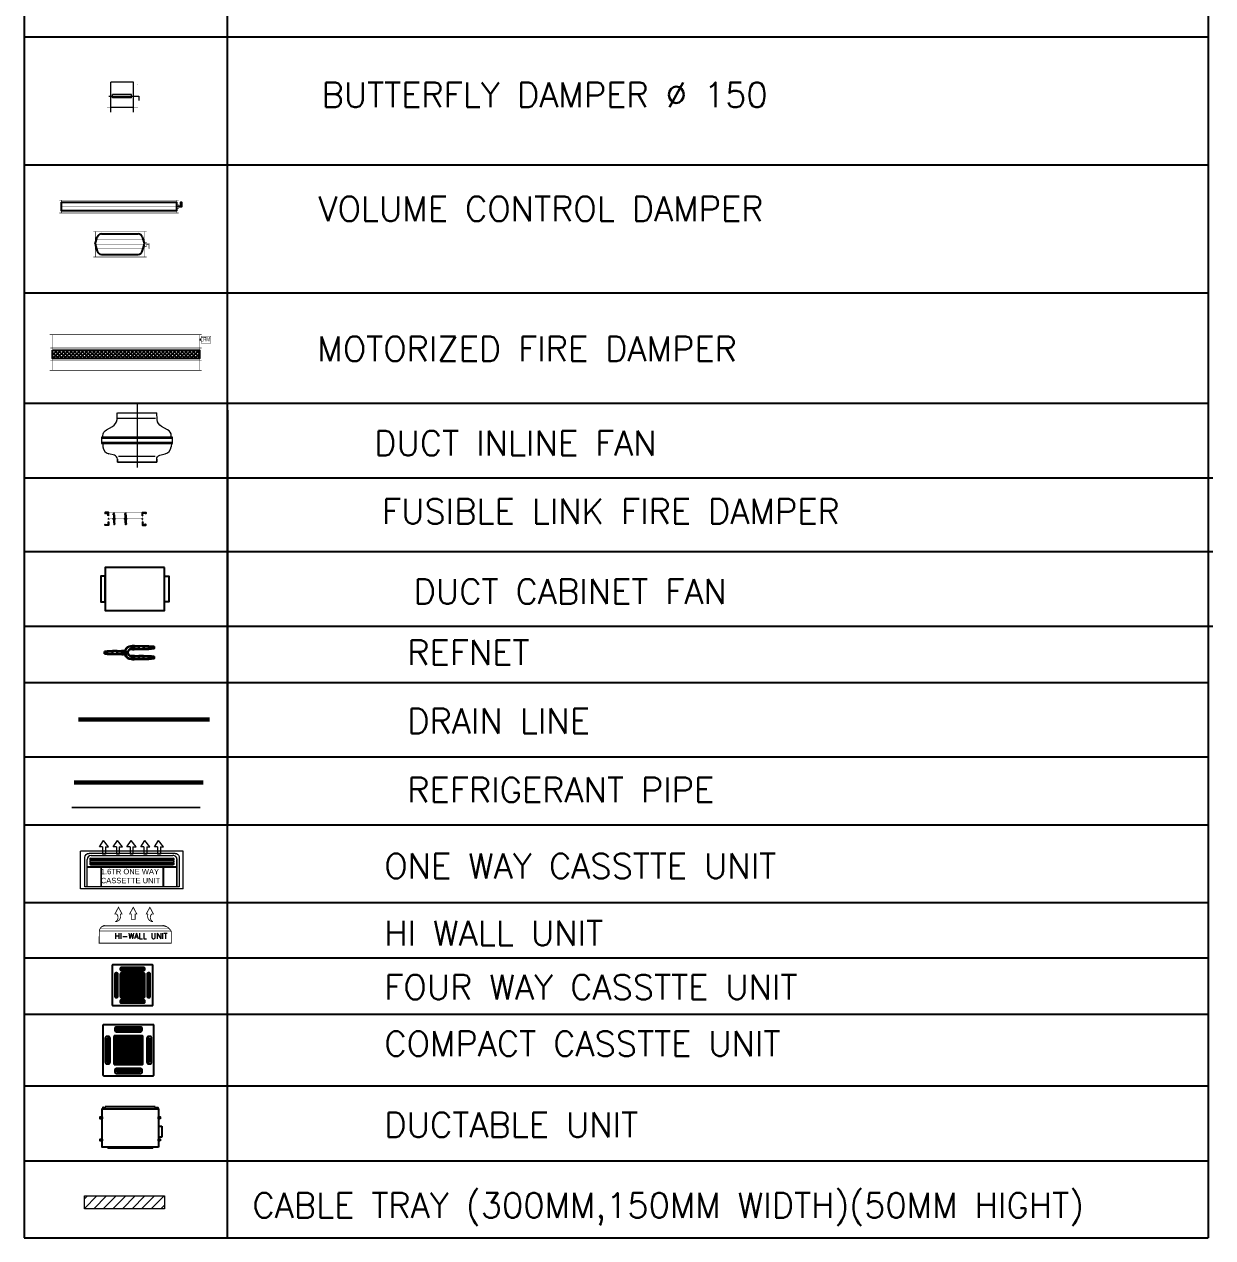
# Model space of a CAD drawing. Header units: millimetres. Extents: x -81374 to 485233, y -39075 to 157313.
# Drawn here: x 413843 to 427772, y 104673 to 118890 of the extents above; entities that cross this region are included whole.
import ezdxf

# ---------------------------------------------------------------- set-up
doc = ezdxf.new("R2010")
doc.units = ezdxf.units.MM
doc.linetypes.add('CENTERX2', pattern=[4, 2.5, -0.5, 0.5, -0.5])
doc.linetypes.add('HIDDEN', pattern=[0.375, 0.25, -0.125])
for name, color, linetype in [('150 dia butterfly damper', 20, 'Continuous'), ('AC-RA-DIFFUSER', 6, 'Continuous'), ('Layer1', 7, 'Continuous'), ('M HVAC DRAIN PIPE', 8, 'Continuous'), ('M HVAC MOTORIZED FIRE DAMPER', 1, 'Continuous'), ('M HVAC-Volume Control Damper', 3, 'Continuous'), ('M-HVAC ELLIPTICAL DUCT', 6, 'Continuous'), ('M-HVAC VRV PIPE', 152, 'Continuous'), ('M-HVAC-SUPPLY AIR DUCT', 4, 'Continuous'), ('M-HVAC-TEXT', 7, 'Continuous'), ('M-LP-HVAC-FFD', 7, 'Continuous')]:
    doc.layers.add(name, color=color, linetype=linetype)
for name, color, linetype, lineweight in [('CB-AC CABLE TRAY', 213, 'Continuous', 15), ('M HVAC CFM TEXT', 3, 'Continuous', 30), ('M-HVAC-CASSETTE UNIT', 7, 'Continuous', 18), ('M-HVAC-CONTROL DAMPERS', 210, 'Continuous', 15), ('M-HVAC-Volume Control Damper', 3, 'Continuous', 9), ("M-NT-HVAC-EXHAUST FAN'", 5, 'Continuous', 15), ('MEP HVAC UNITS', 160, 'Continuous', 5), ('vrv text', 90, 'Continuous', 30)]:
    doc.layers.add(name, color=color, linetype=linetype, lineweight=lineweight)
doc.styles.add('AE', font='arial.ttf', dxfattribs={"width": 0.6, "height": 200})
doc.styles.add('MtX_romans_shx', font='romans.shx')
doc.styles.add('R', font='romans.shx')
doc.styles.get("Standard").update_dxf_attribs({"font": 'arial.ttf'})
doc.styles.add('VIJETH', font='swiss.ttf')

# ---------------------------------------------------------------- blocks, each defined once
blk = doc.blocks.new('*U35')
at = {"layer": 'M HVAC-Volume Control Damper'}
for points in [[(-25, -5), (-25, 5), (-50, 5), (-50, 50), (-60, 50), (-60, -5), (-25, -5)], [(1349, 50), (0, 50), (0, -50), (1349, -50)]]:
    blk.add_lwpolyline(points, close=True, dxfattribs=at)
at = {"layer": 'M HVAC-Volume Control Damper', "const_width": 5}
for points in [[(1349, -75), (1349, -75), (-25, -75), (0, -75), (0, 75), (-25, 75), (0, 75), (1349, 75), (1374, 75), (1349, 75), (1349, -75), (1374, -75), (1349, -75)], [(1349, 0), (0, 0)]]:
    blk.add_lwpolyline(points, dxfattribs=at)
blk.add_lwpolyline([(0, -25), (0, 25), (-25, 25), (-25, -25)], close=True, dxfattribs=at)
blk = doc.blocks.new('*U37')
at = {"layer": 'M HVAC MOTORIZED FIRE DAMPER'}
h = blk.add_hatch(dxfattribs=at)
h.set_pattern_fill('ANSI37', color=256, scale=10, style=0)
h.set_pattern_definition([(45, (-12143.204, 9376.83), (-22.45064, 22.45064), []), (135, (-12143.204, 9376.83), (-22.45064, -22.45064), [])])
h.paths.add_polyline_path([(1722, 50), (0, 50), (0, -50), (1722, -50)])
blk.add_line((0, 173), (-21, 173), dxfattribs=at)
for points, const_width in [([(-132, 133), (-21, 133), (-21, 213), (-132, 213)], 4), ([(0, 75), (1722, 75), (1722, 231), (0, 231)], 5), ([(0, -75), (1722, -75), (1722, -187), (0, -187)], 5)]:
    blk.add_lwpolyline(points, close=True, dxfattribs=dict(at, const_width=const_width))
at = {"layer": 'M HVAC MOTORIZED FIRE DAMPER', "const_width": 5}
for points in [[(-25, 231), (1755, 231)], [(1722, -75), (1722, -75), (-25, -75), (0, -75), (0, 75), (-25, 75), (0, 75), (1722, 75), (1747, 75), (1722, 75), (1722, -75), (1747, -75), (1722, -75)], [(-25, -187), (1755, -187)]]:
    blk.add_lwpolyline(points, dxfattribs=at)
at = {"layer": 'M HVAC MOTORIZED FIRE DAMPER'}
blk.add_lwpolyline([(1722, 50), (0, 50), (0, -50), (1722, -50)], close=True, dxfattribs=at)
at = {"layer": 'M HVAC MOTORIZED FIRE DAMPER', "style": 'AE', "width": 0.6}
blk.add_text('MFD', height=50, dxfattribs=at).set_placement((-125, 152))
blk = doc.blocks.new('*U82')
at = {"layer": 'M HVAC-Volume Control Damper', "color": 6}
for p, q in [((144562, -122830), (144585, -122747)), ((144562, -122830), (144585, -122913)), ((144633, -122710), (145064, -122710)), ((145112, -122745), (145138, -122830)), ((145112, -122915), (145138, -122830)), ((144633, -122950), (145064, -122950))]:
    blk.add_line(p, q, dxfattribs=at)
at = {"layer": 'M HVAC-Volume Control Damper', "color": 6, "const_width": 5}
for points in [[(144562, -122680), (144562, -122680), (145162, -122680), (145138, -122680), (145138, -122980), (145162, -122980), (145138, -122980), (144562, -122980), (144537, -122980), (144562, -122980), (144562, -122680), (144537, -122680), (144562, -122680)], [(144562, -122830), (145138, -122830)]]:
    blk.add_lwpolyline(points, dxfattribs=at)
for points in [[(144562, -122880), (145138, -122880), (145138, -122780), (144562, -122780)], [(145138, -122805), (145138, -122855), (145162, -122855), (145162, -122805)], [(145162, -122825), (145162, -122835), (145188, -122835), (145188, -122880), (145198, -122880), (145198, -122825), (145162, -122825)]]:
    blk.add_lwpolyline(points, close=True, dxfattribs=at)
at = {"layer": 'M HVAC-Volume Control Damper', "color": 6}
for centre, start, end in [((144633, -122760), 90, 164.8459), ((145064, -122760), 17.032, 90), ((144633, -122900), 195.1541, 270), ((145064, -122900), 270, 342.968)]:
    blk.add_arc(centre, 50, start, end, dxfattribs=at)
blk = doc.blocks.new('BD-200')
at = {"layer": 'M-HVAC-CONTROL DAMPERS', "color": 20}
for p, q in [((-50, -50), (100, -50)), ((-50, -250), (-50, -50)), ((100, -250), (100, -50)), ((-86, -142.6), (-86, -171.7)), ((112.8, -142.6), (-86, -142.6)), ((-37.8, -153.4), (-37.8, -131.9)), ((-37.8, -131.9), (87.8, -131.9)), ((-37.8, -153.4), (87.8, -153.4)), ((87.8, -153.4), (87.8, -131.9)), ((100, -215.6), (-50, -215.6))]:
    blk.add_line(p, q, dxfattribs=at)
at = {"layer": 'M-HVAC-CONTROL DAMPERS', "color": 20, "const_width": 0.49}
for points in [[(-74.5, -69.6), (-74.5, -64.7), (124.5, -64.7), (124.5, -69.6)], [(-74.6, -215.6), (-74.6, -220.5), (124.5, -220.6), (124.5, -215.7)]]:
    blk.add_lwpolyline(points, close=True, dxfattribs=at)
blk = doc.blocks.new('ex')
at = {"layer": "M-NT-HVAC-EXHAUST FAN'"}
for p, q in [((148785.7, 86703.4), (149035.7, 86703.4)), ((148692.6, 86508.6), (148693.9, 86487.9)), ((149127.9, 86508.6), (149126.6, 86487.9)), ((149034.8, 86389.6), (148785.7, 86389.6)), ((148785.7, 86389.6), (149034.8, 86389.6))]:
    blk.add_line(p, q, dxfattribs=at)
at = {"layer": "M-NT-HVAC-EXHAUST FAN'", "color": 8, "linetype": 'HIDDEN', "ltscale": 10}
blk.add_line((148910.7, 86764.9), (148910.7, 86356.1), dxfattribs=at)
at = {"layer": "M-NT-HVAC-EXHAUST FAN'", "color": 8, "ltscale": 30}
for p, q in [((149134.8, 86540.7), (148685.7, 86540.7)), ((149134.8, 86516.1), (148685.7, 86516.1))]:
    blk.add_line(p, q, dxfattribs=at)
at = {"layer": "M-NT-HVAC-EXHAUST FAN'"}
for points in [[(148692.8, 86548.2), (148692.8, 86558.4, -0.308053), (148717.6, 86594.8), (148754.4, 86617.3, 0.232282), (148783.2, 86660), (148784.8, 86703.4)], [(149127.7, 86548.2), (149127.7, 86558.4, 0.308053), (149102.9, 86594.8), (149066.1, 86617.3, -0.232282), (149037.3, 86660), (149035.7, 86703.4)], [(149034.8, 86409.9), (149034.8, 86389.6), (148785.7, 86389.6), (148785.7, 86409.9, 0.346149), (148766.6, 86434.2), (148732, 86442.6)], [(148785.7, 86409.9), (148785.7, 86389.6), (149034.8, 86389.6), (149034.8, 86409.9, -0.346149), (149053.9, 86434.2), (149088.5, 86442.6)]]:
    blk.add_lwpolyline(points, format="xyb", dxfattribs=at)
blk.add_lwpolyline([(149134.8, 86508.6), (149134.8, 86548.2), (148685.7, 86548.2), (148685.7, 86508.6)], close=True, dxfattribs=at)
at = {"layer": "M-NT-HVAC-EXHAUST FAN'", "color": 8, "ltscale": 30}
for points in [[(149027.9, 86667.2, 0), (148789.1, 86667.2, 0)], [(149025.3, 86426.7, 0), (148791.7, 86426.7, 0)]]:
    blk.add_polyline3d(points, dxfattribs=at)
at = {"layer": "M-NT-HVAC-EXHAUST FAN'"}
for centre, start, end in [((148743.8, 86491.2), 183.7314, 256.37301), ((149076.7, 86491.2), 283.62699, 356.2686)]:
    blk.add_arc(centre, 50, start, end, dxfattribs=at)
blk = doc.blocks.new('*U87')
for p, q in [((-730, -562), (-738, -566)), ((-731, -565), (-736, -568)), ((-730, -565), (-724, -568)), ((-729, -563), (-723, -566)), ((-595, -562), (-603, -566)), ((-596, -565), (-601, -568)), ((-595, -565), (-589, -568)), ((-594, -563), (-588, -566)), ((-739, -575), (-739, -569)), ((-730, -582), (-738, -578)), ((-737, -575), (-737, -569)), ((-731, -579), (-736, -576)), ((-730, -579), (-724, -576)), ((-729, -581), (-723, -578)), ((-723, -575), (-723, -569)), ((-721, -575), (-721, -569)), ((-604, -575), (-604, -569)), ((-595, -582), (-603, -578)), ((-602, -575), (-602, -569)), ((-596, -579), (-601, -576)), ((-595, -579), (-589, -576)), ((-594, -581), (-588, -578)), ((-588, -575), (-588, -569)), ((-586, -575), (-586, -569))]:
    blk.add_line(p, q)
for points in [[(-730, -562), (-730, -524), (-739, -515), (-730, -505), (-729, -506), (-737, -515), (-729, -523), (-729, -563)], [(-595, -562), (-595, -524), (-604, -515), (-595, -505), (-594, -506), (-602, -515), (-594, -523), (-594, -563)], [(-729, -581), (-729, -621), (-720, -629), (-729, -639), (-730, -638), (-722, -629), (-730, -621), (-730, -582)], [(-594, -581), (-594, -621), (-585, -629), (-594, -639), (-595, -638), (-587, -629), (-595, -621), (-595, -582)]]:
    blk.add_lwpolyline(points)
for centre in [(-730, -572), (-595, -572)]:
    blk.add_circle(centre, 5.89)
for centre, radius, start, end in [((-736, -569), 3.12, 120, 180), ((-736, -569), 0.914, 120, 180), ((-730, -566), 0.914, 60, 120), ((-724, -569), 0.914, 0, 60), ((-724, -569), 3.12, 0, 60), ((-601, -569), 3.12, 120, 180), ((-601, -569), 0.914, 120, 180), ((-595, -566), 0.914, 60, 120), ((-589, -569), 0.914, 0, 60), ((-589, -569), 3.12, 0, 60), ((-736, -575), 3.12, 180, 240), ((-736, -575), 0.914, 180, 240), ((-730, -579), 0.914, 240, 300), ((-724, -575), 0.914, 300, 0), ((-724, -575), 3.12, 300, 0), ((-601, -575), 3.12, 180, 240), ((-601, -575), 0.914, 180, 240), ((-595, -579), 0.914, 240, 300), ((-589, -575), 0.914, 300, 0), ((-589, -575), 3.12, 300, 0)]:
    blk.add_arc(centre, radius, start, end)
at = {"layer": 'M-LP-HVAC-FFD'}
for p, q in [((-836, -498), (-836, -507)), ((-801, -497), (-835, -497)), ((-835, -498), (-835, -507)), ((-801, -498), (-835, -498)), ((-835, -507), (-834, -507)), ((-835, -508), (-834, -508)), ((-834, -507), (-832, -504)), ((-833, -507), (-832, -504)), ((-831, -502), (-799, -502)), ((-831, -503), (-799, -503)), ((-801, -501), (-801, -498)), ((-800, -498), (-800, -500)), ((-800, -500), (-800, -498)), ((-800, -500), (-800, -500)), ((-797, -497), (-799, -497)), ((-797, -498), (-799, -498)), ((-799, -498), (-799, -501)), ((-797, -498), (-799, -498)), ((-797, -532), (-799, -535)), ((-798, -532), (-799, -535)), ((-799, -535), (-799, -535)), ((-798, -531), (-798, -504)), ((-797, -497), (-797, -497)), ((-797, -497), (-797, -497)), ((-797, -537), (-797, -498)), ((-797, -532), (-797, -504)), ((-797, -537), (-796, -537)), ((-796, -537), (-796, -498)), ((-398, -537), (-398, -498)), ((-397, -537), (-398, -537)), ((-398, -571), (-398, -566)), ((-398, -566), (-397, -566)), ((-397, -497), (-395, -497)), ((-397, -497), (-397, -497)), ((-397, -497), (-397, -497)), ((-397, -537), (-397, -498)), ((-397, -498), (-395, -498)), ((-397, -498), (-395, -498)), ((-397, -532), (-397, -504)), ((-397, -532), (-395, -535)), ((-397, -572), (-397, -566)), ((-396, -531), (-396, -504)), ((-396, -532), (-394, -535)), ((-395, -498), (-395, -501)), ((-363, -502), (-395, -502)), ((-363, -503), (-395, -503)), ((-395, -535), (-394, -535)), ((-394, -498), (-394, -500)), ((-394, -500), (-394, -498)), ((-394, -500), (-394, -500)), ((-393, -497), (-359, -497)), ((-393, -501), (-393, -498)), ((-393, -498), (-359, -498)), ((-361, -507), (-362, -504)), ((-360, -507), (-361, -504)), ((-359, -507), (-360, -507)), ((-359, -508), (-360, -508)), ((-359, -498), (-359, -507)), ((-358, -498), (-358, -507)), ((-836, -646), (-836, -637)), ((-835, -636), (-834, -636)), ((-835, -637), (-834, -637)), ((-835, -646), (-835, -637)), ((-801, -646), (-835, -646)), ((-801, -647), (-835, -647)), ((-834, -637), (-832, -640)), ((-833, -637), (-832, -640)), ((-831, -641), (-799, -641)), ((-831, -642), (-799, -642)), ((-801, -643), (-801, -646)), ((-800, -644), (-800, -644)), ((-800, -646), (-800, -644)), ((-800, -644), (-800, -646)), ((-799, -608), (-799, -609)), ((-797, -612), (-799, -608)), ((-798, -612), (-799, -609)), ((-799, -646), (-799, -643)), ((-797, -646), (-799, -646)), ((-797, -646), (-799, -646)), ((-797, -647), (-799, -647)), ((-798, -612), (-798, -639)), ((-797, -572), (-797, -578)), ((-791, -572), (-797, -572)), ((-796, -573), (-797, -573)), ((-796, -578), (-797, -578)), ((-797, -607), (-797, -646)), ((-797, -607), (-796, -607)), ((-797, -612), (-797, -639)), ((-797, -647), (-797, -647)), ((-797, -647), (-797, -647)), ((-796, -573), (-796, -572)), ((-796, -573), (-796, -578)), ((-791, -573), (-796, -573)), ((-796, -607), (-796, -646)), ((-791, -573), (-791, -572)), ((-403, -571), (-403, -572)), ((-403, -571), (-398, -571)), ((-403, -571), (-403, -572)), ((-403, -572), (-397, -572)), ((-403, -572), (-397, -572)), ((-398, -571), (-397, -571)), ((-398, -571), (-398, -572)), ((-398, -607), (-398, -646)), ((-397, -607), (-398, -607)), ((-397, -607), (-397, -646)), ((-397, -612), (-395, -608)), ((-397, -612), (-397, -639)), ((-397, -646), (-395, -646)), ((-397, -646), (-395, -646)), ((-397, -647), (-395, -647)), ((-397, -647), (-397, -647)), ((-397, -647), (-397, -647)), ((-396, -612), (-394, -609)), ((-396, -612), (-396, -639)), ((-395, -608), (-394, -609)), ((-363, -641), (-395, -641)), ((-363, -641), (-395, -641)), ((-395, -646), (-395, -643)), ((-394, -644), (-394, -644)), ((-394, -646), (-394, -644)), ((-394, -644), (-394, -646)), ((-393, -643), (-393, -646)), ((-393, -646), (-359, -646)), ((-393, -647), (-359, -647)), ((-361, -637), (-362, -640)), ((-360, -637), (-361, -640)), ((-359, -636), (-360, -636)), ((-359, -637), (-360, -637)), ((-359, -646), (-359, -637)), ((-358, -646), (-358, -637))]:
    blk.add_line(p, q, dxfattribs=at)
at = {"layer": 'M-LP-HVAC-FFD', "color": 5, "const_width": 2}
blk.add_lwpolyline([(-797, -647), (-797, -497), (-397, -497), (-397, -647)], close=True, dxfattribs=at)
at = {"layer": 'M-LP-HVAC-FFD', "color": 1, "lineweight": 5, "const_width": 2}
blk.add_lwpolyline([(-791, -572), (-403, -572)], dxfattribs=at)
at = {"layer": 'M-LP-HVAC-FFD'}
for centre, radius, start, end in [((-835, -498), 1.17, 90, 180), ((-835, -507), 1.17, 180, 270), ((-835, -498), 0.291, 90, 180), ((-835, -507), 0.291, 180, 270), ((-834, -507), 1.17, 270, 336.2511), ((-834, -507), 0.291, 270, 336.2511), ((-831, -504), 2.04, 90, 156.2511), ((-831, -504), 1.17, 90, 156.2511), ((-801, -498), 1.17, 0, 90), ((-801, -498), 0.291, 0, 90), ((-800, -501), 0.947, 180, 0), ((-799, -498), 1.17, 90, 180), ((-799, -498), 0.291, 90, 180), ((-799, -504), 2.04, 0.7884, 90), ((-799, -504), 1.17, 0.7884, 90), ((-799, -531), 1.17, 335.7152, 0.7884), ((-797, -498), 1.17, 0, 90), ((-797, -498), 0.291, 0, 90), ((-798, -532), 1.17, 335.7152, 0.7884), ((-397, -498), 1.17, 90, 180), ((-397, -498), 0.291, 90, 180), ((-395, -504), 2.04, 90, 179.2116), ((-396, -532), 1.17, 179.2116, 204.2848), ((-395, -504), 1.17, 90, 179.2116), ((-395, -531), 1.17, 179.2116, 204.2848), ((-395, -498), 1.17, 0, 90), ((-395, -498), 0.291, 0, 90), ((-394, -501), 0.947, 180, 0), ((-393, -498), 1.17, 90, 180), ((-393, -498), 0.291, 90, 180), ((-363, -504), 2.04, 23.7489, 90), ((-363, -504), 1.17, 23.7489, 90), ((-360, -507), 1.17, 203.7489, 270), ((-360, -507), 0.291, 203.7489, 270), ((-359, -498), 1.17, 0, 90), ((-359, -498), 0.291, 0, 90), ((-359, -507), 1.17, 270, 0), ((-359, -507), 0.291, 270, 0), ((-835, -637), 1.17, 90, 180), ((-835, -646), 1.17, 180, 270), ((-835, -637), 0.291, 90, 180), ((-835, -646), 0.291, 180, 270), ((-834, -637), 1.17, 23.7489, 90), ((-834, -637), 0.291, 23.7489, 90), ((-831, -639), 1.17, 203.7489, 270), ((-831, -639), 2.04, 203.7489, 270), ((-800, -643), 0.947, 0, 180), ((-801, -646), 1.17, 270, 0), ((-801, -646), 0.291, 270, 0), ((-799, -646), 1.17, 180, 270), ((-799, -639), 1.17, 270, 359.2116), ((-799, -639), 2.04, 270, 359.2116), ((-799, -646), 0.291, 180, 270), ((-799, -612), 1.17, 359.2116, 24.2848), ((-796, -573), 1.17, 90, 180), ((-798, -612), 1.17, 359.2116, 24.2848), ((-797, -646), 1.17, 270, 0), ((-797, -646), 0.291, 270, 0), ((-796, -573), 0.291, 90, 180), ((-398, -571), 1.17, 270, 0), ((-398, -571), 0.291, 270, 0), ((-397, -646), 1.17, 180, 270), ((-396, -612), 1.17, 155.7152, 180.7884), ((-395, -639), 2.04, 180.7884, 270), ((-397, -646), 0.291, 180, 270), ((-395, -612), 1.17, 155.7152, 180.7884), ((-395, -639), 1.17, 180.7884, 270), ((-394, -643), 0.947, 0, 180), ((-395, -646), 1.17, 270, 0), ((-395, -646), 0.291, 270, 0), ((-393, -646), 1.17, 180, 270), ((-393, -646), 0.291, 180, 270), ((-363, -639), 1.17, 270, 336.2511), ((-363, -639), 2.04, 270, 336.2511), ((-360, -637), 1.17, 90, 156.2511), ((-360, -637), 0.291, 90, 156.2511), ((-359, -637), 1.17, 0, 90), ((-359, -637), 0.291, 0, 90), ((-359, -646), 1.17, 270, 0), ((-359, -646), 0.291, 270, 0)]:
    blk.add_arc(centre, radius, start, end, dxfattribs=at)
blk = doc.blocks.new('1.6TR ONE WAY   CASSETTE UNIT')
at = {"layer": 'M-HVAC-CASSETTE UNIT', "color": 200}
for p, q in [((373787, 108506), (373787, 107302)), ((374230, 108506), (373787, 108506)), ((374230, 108506), (374230, 107302)), ((374230, 107302), (373787, 107302))]:
    blk.add_line(p, q, dxfattribs=at)
at = {"layer": 'M-HVAC-CASSETTE UNIT', "color": 222, "extrusion": (-5.4e-15, 2.43462e-18, -1)}
for p, q in [((373813, 107401), (373813, 108410)), ((373861, 108457), (374206, 108457)), ((374206, 107353), (373861, 107353))]:
    blk.add_line(p, q, dxfattribs=at)
at = {"layer": 'M-HVAC-CASSETTE UNIT', "color": 3, "extrusion": (-5.4e-15, 2.43462e-18, -1)}
for p, q in [((373838, 107426), (373838, 108385)), ((373839, 107426), (373839, 108385)), ((374206, 108433), (373886, 108433)), ((374206, 108432), (373886, 108432)), ((374206, 107379), (373886, 107379)), ((374206, 107378), (373886, 107378))]:
    blk.add_line(p, q, dxfattribs=at)
at = {"layer": 'M-HVAC-CASSETTE UNIT', "color": 0, "extrusion": (-5.4e-15, 2.43462e-18, -1)}
for p, q in [((373868, 107418), (373868, 108388)), ((373874, 108394), (373887, 108394)), ((373881, 108394), (373881, 107412)), ((373893, 107418), (373893, 108388)), ((373895, 107418), (373895, 108388)), ((373901, 108394), (373914, 108394)), ((373907, 108394), (373907, 107412)), ((373920, 107418), (373920, 108388)), ((373923, 107418), (373923, 108388)), ((373929, 108394), (373941, 108394)), ((373935, 108394), (373935, 107412)), ((373948, 107418), (373948, 108388)), ((373874, 107412), (373887, 107412)), ((373901, 107412), (373914, 107412)), ((373929, 107412), (373941, 107412))]:
    blk.add_line(p, q, dxfattribs=at)
at = {"layer": 'M-HVAC-CASSETTE UNIT', "color": 222}
for p, q in [((373973, 108432), (373973, 107379)), ((373979, 108432), (373979, 107379)), ((374206, 108457), (374206, 107353)), ((373979, 108273), (374206, 108273)), ((373979, 108267), (374206, 108267)), ((373979, 107544), (374206, 107544)), ((373979, 107538), (374206, 107538))]:
    blk.add_line(p, q, dxfattribs=at)
at = {"layer": 'M-HVAC-CASSETTE UNIT', "color": 3, "extrusion": (-3.25635e-15, 4.18284e-15, -1)}
for p, q in [((373737, 108274), (373661, 108217)), ((373739, 108168), (373661, 108217)), ((373738, 108238), (373737, 108274)), ((373739, 108204), (373739, 108168)), ((373737, 108114), (373661, 108057)), ((373739, 108008), (373661, 108057)), ((373738, 108078), (373737, 108114)), ((373737, 107952), (373661, 107895)), ((373738, 107916), (373737, 107952)), ((373739, 108043), (373739, 108008)), ((373739, 107846), (373661, 107895)), ((373737, 107792), (373661, 107735)), ((373738, 107756), (373737, 107792)), ((373739, 107882), (373739, 107846)), ((373739, 107686), (373661, 107735)), ((373737, 107629), (373661, 107572)), ((373738, 107593), (373737, 107629)), ((373739, 107722), (373739, 107686)), ((373739, 107523), (373661, 107572)), ((373739, 107558), (373739, 107523))]:
    blk.add_line(p, q, dxfattribs=at)
at = {"layer": 'M-HVAC-CASSETTE UNIT', "color": 3}
for p, q in [((373738, 108238), (373824, 108238)), ((373739, 108204), (373824, 108204)), ((373824, 108238), (373824, 108204)), ((373738, 108078), (373824, 108078)), ((373824, 108078), (373824, 108043)), ((373738, 107916), (373824, 107916)), ((373739, 108043), (373824, 108043)), ((373824, 107916), (373824, 107882)), ((373739, 107882), (373824, 107882)), ((373738, 107756), (373824, 107756)), ((373739, 107722), (373824, 107722)), ((373824, 107756), (373824, 107722)), ((373738, 107593), (373824, 107593)), ((373739, 107558), (373824, 107558)), ((373824, 107593), (373824, 107558))]:
    blk.add_line(p, q, dxfattribs=at)
at = {"layer": 'M-HVAC-CASSETTE UNIT', "color": 222, "extrusion": (-5.4e-15, 2.43462e-18, -1)}
for centre, start_param, end_param in [((373861, 108410), 1.57035, 3.141147), ((373861, 107401), -0.000447, 1.570349)]:
    blk.add_ellipse(centre, major_axis=(0, -47.6), ratio=1, start_param=start_param, end_param=end_param, dxfattribs=at)
at = {"layer": 'M-HVAC-CASSETTE UNIT', "color": 3}
for centre, major_axis, start_param, end_param in [((373886, 108385), (0, -47.6), 3.142045, 4.712841), ((373886, 108385), (0, -47.3), 3.142042, 4.712839), ((373886, 107426), (0, -47.6), -1.57035, 0.000446), ((373886, 107426), (0, -47.3), -1.570343, 0.000453)]:
    blk.add_ellipse(centre, major_axis=major_axis, ratio=1, start_param=start_param, end_param=end_param, dxfattribs=at)
at = {"layer": 'M-HVAC-CASSETTE UNIT', "color": 0, "extrusion": (-5.4e-15, 2.43462e-18, -1)}
for centre, start_param, end_param in [((373874, 108388), 0.785398, 2.356194), ((373887, 108388), 2.356194, 3.926991), ((373901, 108388), 0.785398, 2.356194), ((373914, 108388), 2.356194, 3.926991), ((373929, 108388), 0.785398, 2.356194), ((373941, 108388), 2.356194, 3.926991), ((373874, 107418), 5.497787, 7.068583), ((373887, 107418), 3.926991, 5.497787), ((373901, 107418), 5.497787, 7.068583), ((373914, 107418), 3.926991, 5.497787), ((373929, 107418), 5.497787, 7.068583), ((373941, 107418), 3.926991, 5.497787)]:
    blk.add_ellipse(centre, major_axis=(-4.37, -4.37), ratio=1, start_param=start_param, end_param=end_param, dxfattribs=at)
at = {"layer": 'M-HVAC-CASSETTE UNIT', "color": 0, "linetype": 'Continuous', "insert": (373995, 107539), "char_height": 63.25, "width": 1093.13, "attachment_point": 1, "rotation": 89.9742, "style": 'VIJETH'}
blk.add_mtext('1.6TR {\\C256;ONE WAY   CASSETTE UNIT}', dxfattribs=at)
blk = doc.blocks.new('HI-WALL UNIT - 1TR')
at = {"layer": 'MEP HVAC UNITS', "const_width": 10}
for points in [[(333805, 90287, 0.530834), (333820, 90378), (333801, 90378), (333843, 90456), (333885, 90378), (333865, 90378, -0.508228), (333805, 90287)], [(334248, 90287, -0.530834), (334233, 90377), (334253, 90377), (334211, 90456), (334168, 90377), (334188, 90377, 0.508228), (334248, 90287)]]:
    blk.add_lwpolyline(points, format="xyb", dxfattribs=at)
blk.add_lwpolyline([(333993, 90316), (334038, 90316), (334038, 90377), (334058, 90377), (334016, 90456), (333973, 90377), (333993, 90377)], close=True, dxfattribs=at)
blk.add_lwpolyline([(334462, 90036), (333617, 90036), (333618, 90170, -0.414214), (333693, 90245), (334338, 90245, -0.303397), (334463, 90170)], format="xyb", close=True, dxfattribs=at)
at = {"layer": 'MEP HVAC UNITS', "const_width": 2.53}
for points in [[(334463, 90168), (333618, 90168)], [(334455, 90188), (333620, 90188)], [(334435, 90208), (333628, 90208)], [(334412, 90228), (333645, 90228)]]:
    blk.add_lwpolyline(points, dxfattribs=at)
at = {"layer": 'M HVAC CFM TEXT', "color": 7, "insert": (334418, 90120), "char_height": 67.2, "width": 904.86, "attachment_point": 6, "rotation": 359.9494}
blk.add_mtext('{\\Fcomplex.shx|c0; HI-WALL UNIT}', dxfattribs=at)
blk = doc.blocks.new('DLC - All Capacities')
at = {"color": 62}
for p, q in [((-360, 287), (-360, -287)), ((287, 360), (-287, 360)), ((271, 365), (-271, 365)), ((265, 370), (-265, 370)), ((262, 375), (-262, 375)), ((259, 380), (-259, 380)), ((257, 385), (-258, 385)), ((257, 390), (-258, 390)), ((360, -287), (360, 287)), ((-390, 257), (-390, -258)), ((-385, 257), (-385, -258)), ((-380, 259), (-380, -259)), ((-375, 262), (-375, -262)), ((-370, 265), (-370, -265)), ((-365, 271), (-365, -271)), ((365, -271), (365, 271)), ((370, -265), (370, 265)), ((375, -262), (375, 262)), ((380, -259), (380, 259)), ((385, -258), (385, 258)), ((390, -258), (390, 257)), ((-287, -360), (287, -360)), ((-271, -365), (271, -365)), ((-265, -370), (265, -370)), ((-262, -375), (262, -375)), ((-259, -380), (259, -380)), ((-258, -385), (258, -385)), ((-258, -390), (257, -390))]:
    blk.add_line(p, q, dxfattribs=at)
at = {"color": 4}
for p, q in [((-278, -280), (-278, 280)), ((-274, -282), (-274, 282))]:
    blk.add_line(p, q, dxfattribs=at)
for points in [[(-465, -475), (465, -475, 0.414214), (475, -465), (475, 465, 0.414214), (465, 475), (-465, 475, 0.414214), (-475, 465), (-475, -465, 0.414214)], [(-395, -288), (-365, -288, 0.414214), (-345, -268), (-345, 267, 0.414214), (-365, 287), (-395, 287, 0.414214), (-415, 267), (-415, -268, 0.414214)], [(-258, -288), (257, -288, 0.414214), (287, -258), (287, 257, 0.414214), (257, 287), (-258, 287, 0.414214), (-288, 257), (-288, -258, 0.414214)], [(-288, 395), (-288, 365, 0.414214), (-268, 345), (267, 345, 0.414214), (287, 365), (287, 395, 0.414214), (267, 415), (-268, 415, 0.414214)], [(395, 287), (365, 287, 0.414214), (345, 267), (345, -268, 0.414214), (365, -288), (395, -288, 0.414214), (415, -268), (415, 267, 0.414214)], [(287, -395), (287, -365, 0.414214), (267, -345), (-268, -345, 0.414214), (-288, -365), (-288, -395, 0.414214), (-268, -415), (267, -415, 0.414214)]]:
    blk.add_lwpolyline(points, format="xyb", close=True, dxfattribs=at)
for points in [[(-268, -286), (-268, 286)], [(-264, 287), (-264, -287)], [(262, -287), (262, 287)], [(266, 286), (266, -286)], [(-278, -280), (-278, 280)], [(-274, 282), (-274, -282)], [(272, -283), (272, 283)], [(276, 282), (276, -282)]]:
    blk.add_lwpolyline(points, dxfattribs=at)
for points in [[(-258, 287), (-254, 287), (-254, -288), (-258, -288)], [(-248, 287), (-244, 287), (-244, -288), (-248, -288)], [(-238, 287), (-234, 287), (-234, -288), (-238, -288)], [(-228, 287), (-224, 287), (-224, -288), (-228, -288)], [(-218, 287), (-214, 287), (-214, -288), (-218, -288)], [(-208, 287), (-204, 287), (-204, -288), (-208, -288)], [(-198, 287), (-194, 287), (-194, -288), (-198, -288)], [(-188, 287), (-184, 287), (-184, -288), (-188, -288)], [(-178, 287), (-174, 287), (-174, -288), (-178, -288)], [(-168, 287), (-164, 287), (-164, -288), (-168, -288)], [(-158, 287), (-154, 287), (-154, -288), (-158, -288)], [(-148, 287), (-144, 287), (-144, -288), (-148, -288)], [(-138, 287), (-134, 287), (-134, -288), (-138, -288)], [(-128, 287), (-124, 287), (-124, -288), (-128, -288)], [(-118, 287), (-114, 287), (-114, -288), (-118, -288)], [(-108, 287), (-104, 287), (-104, -288), (-108, -288)], [(-98, 287), (-94, 287), (-94, -288), (-98, -288)], [(-88, 287), (-84, 287), (-84, -288), (-88, -288)], [(-78, 287), (-74, 287), (-74, -288), (-78, -288)], [(-68, 287), (-64, 287), (-64, -288), (-68, -288)], [(-58, 287), (-54, 287), (-54, -288), (-58, -288)], [(-48, 287), (-44, 287), (-44, -288), (-48, -288)], [(-38, 287), (-34, 287), (-34, -288), (-38, -288)], [(-28, 287), (-24, 287), (-24, -288), (-28, -288)], [(-18, 287), (-14, 287), (-14, -288), (-18, -288)], [(-8, 287), (-4, 287), (-4, -288), (-8, -288)], [(2, 287), (6, 287), (6, -288), (2, -288)], [(12, 287), (16, 287), (16, -288), (12, -288)], [(22, 287), (26, 287), (26, -288), (22, -288)], [(32, 287), (36, 287), (36, -288), (32, -288)], [(42, 287), (46, 287), (46, -288), (42, -288)], [(52, 287), (56, 287), (56, -288), (52, -288)], [(62, 287), (66, 287), (66, -288), (62, -288)], [(72, 287), (76, 287), (76, -288), (72, -288)], [(82, 287), (86, 287), (86, -288), (82, -288)], [(92, 287), (96, 287), (96, -288), (92, -288)], [(102, 287), (106, 287), (106, -288), (102, -288)], [(112, 287), (116, 287), (116, -288), (112, -288)], [(122, 287), (126, 287), (126, -288), (122, -288)], [(132, 287), (136, 287), (136, -288), (132, -288)], [(142, 287), (146, 287), (146, -288), (142, -288)], [(152, 287), (156, 287), (156, -288), (152, -288)], [(162, 287), (166, 287), (166, -288), (162, -288)], [(172, 287), (176, 287), (176, -288), (172, -288)], [(182, 287), (186, 287), (186, -288), (182, -288)], [(192, 287), (196, 287), (196, -288), (192, -288)], [(202, 287), (206, 287), (206, -288), (202, -288)], [(212, 287), (216, 287), (216, -288), (212, -288)], [(222, 287), (226, 287), (226, -288), (222, -288)], [(232, 287), (236, 287), (236, -288), (232, -288)], [(242, 287), (246, 287), (246, -288), (242, -288)], [(252, 287), (256, 287), (256, -288), (252, -288)]]:
    blk.add_lwpolyline(points, close=True, dxfattribs=at)
at = {"color": 62}
for centre, start, end in [((-390, 287), 269.9872, 358.787), ((-288, 390), 271.213, 0.0128), ((287, 390), 179.9872, 268.787), ((390, 287), 181.213, 270.0128), ((-390, -288), 1.213, 90.0128), ((390, -288), 89.9872, 178.787), ((-288, -390), 359.9872, 88.787), ((287, -390), 91.213, 180.0128)]:
    blk.add_arc(centre, 30, start, end, dxfattribs=at)
blk = doc.blocks.new('A$Cd48aa87a')
at = {"color": 190}
for p, q in [((-664, 683), (-692, 683)), ((-692, -373), (-692, 683)), ((236, 741), (278, 741)), ((278, -432), (278, 741)), ((-692, -373), (-664, -373)), ((278, -432), (236, -432))]:
    blk.add_line(p, q, dxfattribs=at)
at = {"color": 6, "linetype": 'CENTERX2', "lineweight": 5}
for p, q in [((-489, 832), (-504, 832)), ((-496, 824), (-496, 839)), ((30, 832), (15, 832)), ((22, 824), (22, 839)), ((-489, -523), (-504, -523)), ((-496, -530), (-496, -516)), ((30, -523), (15, -523)), ((22, -530), (22, -516))]:
    blk.add_line(p, q, dxfattribs=at)
at = {"color": 3}
for p, q in [((-429, -584), (-429, -506)), ((-173, -506), (-173, -584)), ((-173, -584), (-429, -584))]:
    blk.add_line(p, q, dxfattribs=at)
at = {"color": 4}
for points in [[(-517, 814), (-517, 856), (-475, 856), (-475, 814)], [(1, 814), (1, 856), (43, 856), (43, 814)], [(-517, -548), (-517, -506), (-475, -506), (-475, -548)], [(1, -548), (1, -506), (43, -506), (43, -548)]]:
    blk.add_lwpolyline(points, close=True, dxfattribs=at)
at = {"color": 190}
blk.add_lwpolyline([(-664, -506), (-664, 814), (236, 814), (236, -506)], close=True, dxfattribs=at)
at = {"color": 2}
blk.add_lwpolyline([(236, 800), (236, 780), (262, 780), (262, 800)], close=True, dxfattribs=at)
at = {"color": 6}
blk.add_lwpolyline([(257, -485), (257, -468), (236, -468), (236, -485)], close=True, dxfattribs=at)
at = {"color": 5}
blk.add_lwpolyline([(252, -481), (252, -471), (236, -471), (236, -481)], close=True, dxfattribs=at)
at = {"color": 2}
blk.add_lwpolyline([(257, -472), (262, -472), (262, -492), (236, -492), (236, -472)], dxfattribs=at)
at = {"color": 4}
for centre in [(-496, 832), (22, 832), (-496, -523), (22, -523)]:
    blk.add_circle(centre, 5.24, dxfattribs=at)
blk = doc.blocks.new('zw$4E06')
at = {"layer": 'vrv text'}
for points in [[(-121, 47), (-125, 47, 0.219765), (-200, 9), (-201, 7), (-203, 6), (-204, 4), (-205, 2, 0.042815), (-212, -11), (-213, -13), (-214, -15), (-215, -17), (-215, -19), (-216, -21), (-216, -21), (-217, -22), (-217, -22), (-217, -23), (-217, -24), (-218, -25), (-219, -26), (-219, -26), (-220, -26), (-220, -27), (-220, -27), (-221, -28), (-222, -28), (-222, -28), (-222, -29), (-223, -29), (-224, -29)], [(-121, 50), (-123, 50, 0.309599), (-218, -18), (-219, -19)], [(-121, 4), (-124, 4, 0.392074), (-178, -52), (-178, -53), (-178, -55, 0.393328), (-124, -110), (-121, -110)], [(-121, 1), (-123, 1), (-124, 0, 0.390764), (-175, -52), (-175, -55, 0.390298), (-124, -107), (-121, -107)], [(-231, -32), (-231, -32, 0.021844), (-210, -47), (-200, -53), (-205, -43)], [(-205, -64), (-200, -53), (-210, -60, 0.03043), (-231, -75), (-231, -75)], [(-121, -154), (-123, -154, -0.308139), (-215, -88), (-216, -86), (-216, -85), (-217, -85), (-217, -84), (-217, -84), (-217, -83), (-218, -83), (-218, -82), (-218, -82), (-219, -81), (-219, -81), (-220, -80), (-220, -80), (-220, -79), (-221, -79), (-222, -79), (-222, -78), (-222, -78, 0.112916), (-230, -75), (-231, -75), (-231, -75)], [(-121, -157), (-123, -157, -0.307918), (-218, -89), (-219, -87), (-219, -87), (-219, -86), (-220, -86), (-220, -85), (-220, -85), (-220, -84), (-221, -84), (-221, -83), (-221, -83), (-222, -83), (-222, -82), (-222, -82), (-223, -82), (-223, -81), (-223, -81), (-224, -81), (-224, -80), (-225, -80), (-225, -80), (-225, -80), (-226, -79), (-227, -79), (-227, -79), (-227, -79), (-228, -79), (-229, -79), (-229, -78), (-230, -78), (-231, -78), (-231, -78)]]:
    blk.add_lwpolyline(points, format="xyb", dxfattribs=at)
for points in [[(-206, 0), (-209, 2)], [(-202, 6), (-205, 8)], [(-198, 11), (-201, 13)], [(-194, 16), (-196, 18)], [(-189, 20), (-191, 23)], [(-184, 25), (-186, 27)], [(-179, 29), (-181, 31)], [(-173, 33), (-175, 35)], [(-167, 36), (-169, 38)], [(-161, 39), (-163, 41)], [(-154, 42), (-156, 44)], [(-147, 44), (-149, 46)], [(-139, 45), (-142, 48)], [(-131, 46), (-133, 49)], [(-131, -1), (-133, 2)], [(-122, 47), (-125, 50)], [(-122, 0), (-125, 3)], [(-76, 50), (-76, 53), (-104, 53), (-109, 50), (-121, 50)], [(-103, 50), (-108, 47), (-121, 47)], [(-121, 3), (-121, 47)], [(-121, 3), (-108, 3), (-103, 0), (-76, 0), (-76, -3), (-104, -3), (-109, 0), (-121, 0)], [(-113, 0), (-116, 3)], [(-112, 47), (-115, 50)], [(-108, 3), (-108, 47)], [(-105, 49), (-107, 51)], [(-100, -3), (-104, 1)], [(-103, 50), (-103, 40)], [(-76, 0), (-76, 50), (-103, 50), (-103, 0)], [(-103, 48), (-5, 48), (-3, 50), (0, 50)], [(-103, 2), (-103, 49)], [(-103, 1), (-103, 48)], [(-103, 47), (-103, 0)], [(0, 47), (-2, 47), (-4, 46), (-103, 46)], [(-4, 46), (-4, 4), (-103, 4)], [(-103, 45), (-103, 3)], [(0, 0), (-3, 0), (-5, 1), (-103, 1)], [(-96, 50), (-100, 53)], [(-91, -3), (-94, 0)], [(-87, 50), (-90, 53)], [(-81, -3), (-84, 0)], [(-78, 50), (-81, 53)], [(-76, 50), (-76, 40)], [(-26, 46), (-33, 46)], [(-26, 4), (-33, 4)], [(-4, 4), (-2, 3)], [(-2, 47), (-2, 3), (0, 3)], [(151, 48), (73, 48), (70, 50), (-1, 50)], [(70, 3), (-1, 3)], [(0, 47), (70, 47), (72, 46), (151, 46), (158, 42), (196, 42), (203, 38), (203, 13), (196, 8), (158, 8), (151, 4), (72, 4), (70, 3)], [(0, 0), (70, 0)], [(70, 47), (70, 3)], [(70, 0), (73, 1), (151, 1), (159, 6), (196, 6), (203, 10), (236, 10), (236, 40), (203, 40), (196, 44)], [(72, 46), (72, 4)], [(93, 46), (101, 46)], [(93, 4), (101, 4)], [(159, 44), (151, 48)], [(151, 46), (151, 4)], [(158, 42), (158, 8)], [(196, 44), (159, 44)], [(196, 42), (196, 8)], [(203, 38), (236, 38)], [(203, 13), (236, 13)], [(-500, -74), (-500, -32), (-507, -37), (-545, -37), (-545, -34)], [(-545, -34), (-508, -34)], [(-545, -37), (-545, -70)], [(-545, -70), (-507, -70), (-500, -74), (-421, -74)], [(-545, -73), (-545, -70)], [(-508, -73), (-545, -73)], [(-508, -34), (-501, -30)], [(-501, -77), (-508, -73)], [(-507, -37), (-507, -70)], [(-501, -30), (-422, -30)], [(-422, -77), (-501, -77)], [(-349, -31), (-419, -31), (-421, -32), (-500, -32)], [(-443, -32), (-450, -32)], [(-443, -74), (-450, -74)], [(-422, -30), (-419, -28)], [(-419, -78), (-422, -77)], [(-421, -32), (-421, -74), (-419, -76)], [(-419, -28), (-348, -28)], [(-419, -31), (-419, -76), (-349, -76)], [(-349, -78), (-419, -78)], [(-247, -30), (-344, -30), (-347, -28), (-349, -28)], [(-349, -31), (-347, -31), (-345, -32), (-247, -32)], [(-347, -31), (-347, -76), (-349, -76)], [(-349, -78), (-347, -78)], [(-345, -74), (-347, -76)], [(-347, -78), (-344, -77)], [(-345, -32), (-345, -74), (-247, -74)], [(-344, -77), (-247, -77)], [(-324, -32), (-316, -32)], [(-324, -74), (-316, -74)], [(-241, -28), (-246, -25), (-273, -25), (-273, -28), (-247, -28), (-242, -32)], [(-272, -28), (-273, -27)], [(-273, -28), (-273, -41)], [(-273, -78), (-273, -28)], [(-231, -75), (-242, -75), (-247, -78), (-273, -78), (-273, -81), (-246, -81), (-241, -78), (-231, -78)], [(-266, -81), (-269, -78)], [(-263, -28), (-266, -25)], [(-257, -81), (-260, -78)], [(-253, -28), (-256, -25)], [(-247, -81), (-251, -78)], [(-241, -32), (-247, -25)], [(-247, -28), (-247, -41)], [(-247, -78), (-247, -28)], [(-247, -76), (-247, -28), (-247, -76)], [(-247, -77), (-247, -30)], [(-247, -77), (-247, -30)], [(-241, -79), (-243, -76)], [(-242, -75), (-242, -32)], [(-242, -32), (-231, -32)], [(-241, -28), (-231, -28)], [(-232, -78), (-235, -75)], [(-231, -32), (-234, -28)], [(-231, -28), (-230, -28), (-229, -28), (-229, -28), (-228, -28), (-228, -28), (-227, -28), (-227, -28), (-227, -27), (-226, -27), (-225, -27), (-225, -27), (-225, -26), (-224, -26), (-224, -26), (-223, -25), (-223, -25), (-222, -25), (-222, -24), (-222, -24), (-221, -24), (-221, -23), (-221, -23), (-220, -22), (-220, -22), (-220, -22), (-220, -21), (-219, -21), (-219, -20), (-219, -20)], [(-229, -31), (-230, -32), (-231, -32)], [(-224, -30), (-226, -27)], [(-217, -83), (-223, -77)], [(-219, -25), (-221, -23)], [(-215, -19), (-218, -17)], [(-210, -100), (-217, -93)], [(-216, -21), (-216, -21)], [(-216, -86), (-216, -86)], [(-213, -13), (-215, -10)], [(-210, -6), (-212, -4)], [(-183, -136), (-204, -115)], [(-175, -50), (-178, -48)], [(-174, -60), (-178, -57)], [(-174, -42), (-176, -40)], [(-171, -73), (-176, -68)], [(-172, -35), (-174, -32)], [(-169, -28), (-171, -26)], [(-153, -100), (-168, -85)], [(-161, -149), (-168, -142)], [(-165, -22), (-167, -20)], [(-161, -17), (-163, -15)], [(-156, -13), (-158, -10)], [(-151, -8), (-153, -6)], [(-147, -154), (-151, -149)], [(-145, -5), (-147, -3)], [(-138, -2), (-141, 0)], [(-135, -156), (-139, -152)], [(-125, -110), (-128, -107)], [(-125, -157), (-128, -153)], [(-76, -107), (-76, -104), (-104, -104), (-109, -107), (-121, -107)], [(-121, -154), (-121, -110), (-108, -110), (-103, -107), (-76, -107)], [(-109, -157), (-104, -160), (-76, -160), (-76, -157), (-103, -157), (-108, -154), (-121, -154)], [(-121, -157), (-109, -157)], [(-115, -110), (-118, -107)], [(-115, -157), (-118, -154)], [(-107, -109), (-109, -107)], [(-103, -160), (-109, -154)], [(-108, -154), (-108, -110)], [(-103, -108), (-5, -108), (-3, -106), (0, -106)], [(-103, -107), (-103, -118)], [(-103, -157), (-103, -107)], [(-103, -155), (-103, -108)], [(0, -109), (-2, -109), (-5, -110), (-103, -110)], [(-5, -110), (-5, -152), (-103, -152)], [(-103, -157), (-103, -110)], [(-5, -155), (-103, -155)], [(-99, -107), (-102, -104)], [(-93, -160), (-96, -157)], [(-90, -107), (-93, -104)], [(-84, -160), (-87, -157)], [(-81, -107), (-84, -104)], [(-76, -158), (-78, -157)], [(-76, -107), (-76, -118)], [(-76, -157), (-76, -107)], [(-26, -110), (-34, -110)], [(-26, -152), (-34, -152)], [(-5, -152), (-2, -154), (0, -154)], [(-3, -156), (-5, -155)], [(0, -156), (-3, -156)], [(-2, -154), (-2, -109)], [(151, -108), (72, -108), (70, -106), (-1, -106)], [(69, -154), (-1, -154)], [(0, -109), (69, -109), (71, -110), (150, -110)], [(0, -156), (70, -156)], [(69, -109), (69, -154)], [(196, -148), (158, -148), (150, -152), (71, -152), (69, -154)], [(70, -156), (72, -155)], [(71, -110), (71, -152)], [(72, -155), (151, -155), (158, -151), (196, -151)], [(93, -110), (101, -110)], [(93, -152), (101, -152)], [(150, -110), (150, -152)], [(150, -110), (158, -115), (196, -115), (203, -119), (203, -144), (196, -148)], [(158, -112), (151, -108)], [(196, -112), (158, -112)], [(158, -115), (158, -148)], [(196, -112), (203, -116), (235, -116), (235, -147), (203, -147), (196, -151)], [(196, -115), (196, -148)], [(203, -119), (235, -119)], [(203, -144), (235, -144)]]:
    blk.add_lwpolyline(points, dxfattribs=at)
for points in [[(-224, -29), (-225, -31), (-227, -31), (-229, -31)], [(-205, -43), (-210, -36), (-212, -28), (-216, -21)], [(-216, -86), (-212, -78), (-209, -71), (-205, -64)]]:
    blk.add_open_spline(points, degree=3, dxfattribs=at)
blk = doc.blocks.new('*U91')
at = {"layer": 'CB-AC CABLE TRAY', "true_color": 0xa953a0}
h = blk.add_hatch(dxfattribs=at)
h.set_pattern_fill('ANSI31', color=215, scale=25)
h.set_pattern_definition([(45, (-903832, 1102758.81), (-56.1266008, 56.1266008), [])])
h.paths.add_polyline_path([(-88705, -150), (-88705, 0), (-87768, 0), (-87768, -150)])
at = {"layer": 'CB-AC CABLE TRAY', "color": 215, "true_color": 0xa953a0}
blk.add_lwpolyline([(-88705, -150), (-88705, 0), (-87768, 0), (-87768, -150)], close=True, dxfattribs=at)
blk = doc.blocks.new('FAN PANTRY ROOM')
at = {"layer": 'M-HVAC ELLIPTICAL DUCT', "color": 6, "linetype": 'Continuous', "elevation": 0}
for points in [[(375376, 114298), (375676, 114298), (375676, 114348), (375376, 114348)], [(375777, 113600), (375777, 114298), (375275, 114298), (375275, 113600)], [(375376, 113600), (375676, 113600), (375676, 113550), (375376, 113550)]]:
    blk.add_lwpolyline(points, close=True, dxfattribs=at)
blk = doc.blocks.new('DCC - All Capacities')
at = {"color": 3}
for p, q in [((-254, -157), (-254, 157)), ((-248, 173), (-248, -174)), ((173, 248), (-174, 248)), ((-157, 253), (157, 253)), ((-151, 258), (151, 258)), ((-148, 263), (148, 263)), ((-145, 268), (145, 268)), ((-144, 273), (144, 273)), ((-144, 278), (144, 278)), ((-144, 248), (144, 248)), ((248, -174), (248, 173)), ((253, 157), (253, -157)), ((-279, -144), (-279, 144)), ((-274, -144), (-274, 144)), ((-268, -145), (-268, 145)), ((-264, -148), (-264, 148)), ((-258, -151), (-258, 151)), ((-248, -144), (-248, 144)), ((258, 151), (258, -151)), ((263, 148), (263, -148)), ((268, 145), (268, -145)), ((273, 144), (273, -144)), ((278, 144), (278, -144)), ((-248, -174), (-279, -174)), ((-174, -248), (173, -248)), ((157, -254), (-157, -254)), ((151, -258), (-151, -258)), ((148, -264), (-148, -264)), ((145, -268), (-145, -268)), ((144, -248), (-144, -248)), ((144, -274), (-144, -274)), ((144, -279), (-144, -279))]:
    blk.add_line(p, q, dxfattribs=at)
at = {"color": 6}
for points in [[(-314, -324), (313, -324, 0.414214), (323, -314), (323, 313, 0.414214), (313, 323), (-314, 323, 0.414214), (-324, 313), (-324, -314, 0.414214)], [(-274, -174), (-254, -174, 0.414214), (-234, -154), (-234, 154, 0.414214), (-254, 173), (-274, 173, 0.414214), (-294, 154), (-294, -154, 0.414214)], [(-174, -184), (173, -184, 0.414214), (183, -174), (183, 173, 0.414214), (173, 183), (-174, 183, 0.414214), (-184, 173), (-184, -174, 0.414214)], [(-174, 273), (-174, 253, 0.414214), (-154, 234), (154, 234, 0.414214), (173, 253), (173, 273, 0.414214), (154, 293), (-154, 293, 0.414214)], [(273, 173), (253, 173, 0.414214), (234, 154), (234, -154, 0.414214), (253, -174), (273, -174, 0.414214), (293, -154), (293, 154, 0.414214)], [(173, -274), (173, -254, 0.414214), (154, -234), (-154, -234, 0.414214), (-174, -254), (-174, -274, 0.414214), (-154, -294), (154, -294, 0.414214)]]:
    blk.add_lwpolyline(points, format="xyb", close=True, dxfattribs=at)
for points in [[(-170, -184), (-174, -184), (-174, 183), (-170, 183)], [(-160, -184), (-163, -184), (-163, 183), (-160, 183)], [(-150, -184), (-154, -184), (-154, 183), (-150, 183)], [(-140, -184), (-144, -184), (-144, 183), (-140, 183)], [(-130, -184), (-133, -184), (-133, 183), (-130, 183)], [(-120, -184), (-123, -184), (-123, 183), (-120, 183)], [(-110, -184), (-113, -184), (-113, 183), (-110, 183)], [(-100, -184), (-103, -184), (-103, 183), (-100, 183)], [(-90, -184), (-93, -184), (-93, 183), (-90, 183)], [(-80, -184), (-83, -184), (-83, 183), (-80, 183)], [(-70, -184), (-73, -184), (-73, 183), (-70, 183)], [(-60, -184), (-63, -184), (-63, 183), (-60, 183)], [(-50, -184), (-53, -184), (-53, 183), (-50, 183)], [(-40, -184), (-43, -184), (-43, 183), (-40, 183)], [(-30, -184), (-33, -184), (-33, 183), (-30, 183)], [(-20, -184), (-23, -184), (-23, 183), (-20, 183)], [(-10, -184), (-13, -184), (-13, 183), (-10, 183)], [(0, -184), (-3, -184), (-3, 183), (0, 183)], [(10, -184), (7, -184), (7, 183), (10, 183)], [(20, -184), (17, -184), (17, 183), (20, 183)], [(30, -184), (27, -184), (27, 183), (30, 183)], [(40, -184), (36, -184), (36, 183), (40, 183)], [(50, -184), (46, -184), (46, 183), (50, 183)], [(60, -184), (56, -184), (56, 183), (60, 183)], [(70, -184), (66, -184), (66, 183), (70, 183)], [(80, -184), (76, -184), (76, 183), (80, 183)], [(90, -184), (86, -184), (86, 183), (90, 183)], [(100, -184), (96, -184), (96, 183), (100, 183)], [(110, -184), (106, -184), (106, 183), (110, 183)], [(120, -184), (116, -184), (116, 183), (120, 183)], [(130, -184), (126, -184), (126, 183), (130, 183)], [(140, -184), (136, -184), (136, 183), (140, 183)], [(150, -184), (146, -184), (146, 183), (150, 183)], [(160, -184), (156, -184), (156, 183), (160, 183)], [(170, -184), (166, -184), (166, 183), (170, 183)]]:
    blk.add_lwpolyline(points, close=True, dxfattribs=at)
at = {"color": 3}
for centre, start, end in [((-279, 173), 270, 0), ((-174, 278), 270, 0), ((173, 278), 180, 270), ((278, 173), 180, 270), ((-279, -174), 0, 90), ((278, -174), 90, 180), ((-174, -279), 0, 90), ((173, -279), 90, 180)]:
    blk.add_arc(centre, 30, start, end, dxfattribs=at)

msp = doc.modelspace()

# ---------------------------------------------------------------- linework, layer by layer
at = {"layer": 'Layer1', "color": 2, "linetype": 'Continuous', "const_width": 20}
msp.add_lwpolyline([(414399.2, 109715.3), (415905.2, 109715.3)], dxfattribs=at)
at = {"layer": 'M HVAC DRAIN PIPE', "color": 76, "linetype": 'Continuous', "const_width": 50}
msp.add_lwpolyline([(416014.2, 110745.2), (414474.9, 110745.2)], dxfattribs=at)
at = {"layer": 'M-HVAC VRV PIPE', "color": 4, "linetype": 'Continuous', "const_width": 50}
msp.add_lwpolyline([(414425.4, 110007.4), (415940.3, 110007.4)], dxfattribs=at)
at = {"layer": 'M-HVAC-SUPPLY AIR DUCT', "color": 7}
for p, q in [((413842.6, 132597.5), (413842.6, 104673.2)), ((416220.3, 132597.5), (416220.3, 104673.2)), ((416220.3, 132597.4), (416222.9, 109526.5)), ((413842.6, 118744.1), (427720.3, 118744.1)), ((413842.6, 117244.1), (427720.3, 117244.1)), ((413842.6, 115744.1), (427720.3, 115744.1)), ((413842.6, 114450.7), (427720.3, 114450.7)), ((413842.6, 113576.4), (427772.3, 113576.4)), ((413842.6, 112712.7), (427772.3, 112712.7)), ((413842.6, 112712.7), (427720.3, 112712.7)), ((413842.6, 111838.5), (427772.3, 111838.5)), ((413842.6, 111838.5), (427772.3, 111838.5)), ((413842.6, 111177), (427720.3, 111177)), ((413842.6, 110307.5), (427720.3, 110307.5)), ((413842.6, 109509.7), (427720.3, 109509.7)), ((413842.6, 108600.5), (427720.3, 108600.5)), ((413842.6, 107954), (427720.3, 107954)), ((413842.6, 107290.9), (427720.3, 107290.9)), ((413842.6, 106452.5), (427720.3, 106452.5)), ((413842.6, 105573.2), (427720.3, 105573.2)), ((413842.6, 104673.2), (427720.3, 104673.2))]:
    msp.add_line(p, q, dxfattribs=at)
msp.add_lwpolyline([(413860, 132597.4), (427720.3, 132597.4), (427720.3, 104673.2)], dxfattribs=at)

# ---------------------------------------------------------------- block references
at = {"layer": '150 dia butterfly damper', "xscale": -1.773043718868, "yscale": 1.773043718868, "zscale": 1.773043718868}
msp.add_blockref('BD-200', (415033.8, 118302.1), dxfattribs=at)
at = {"layer": 'AC-RA-DIFFUSER'}
for name, p, xscale, yscale, zscale in [('DLC - All Capacities', (415111.7, 107631.5), 0.5, 0.5, 0.5), ('DCC - All Capacities', (415064, 106870.9), 0.924031007751938, 0.924031007751938, 0.924031007751938)]:
    msp.add_blockref(name, p, dxfattribs=dict(at, xscale=xscale, yscale=yscale, zscale=zscale))
at = {"layer": 'AC-RA-DIFFUSER', "xscale": 0.5, "yscale": 0.5, "zscale": 0.5, "rotation": 89.99999999999999}
msp.add_blockref('A$Cd48aa87a', (415161.8, 106066.7), dxfattribs=at)
at = {"layer": 'CB-AC CABLE TRAY', "color": 4, "linetype": 'HIDDEN', "rotation": 359.9997198436913}
msp.add_blockref('*U91', (503253.4, 105162.3), dxfattribs=at)
at = {"layer": 'M HVAC MOTORIZED FIRE DAMPER', "xscale": -1}
msp.add_blockref('*U37', (415895.6, 115022.3, 0.2), dxfattribs=at)
at = {"layer": 'M HVAC-Volume Control Damper', "linetype": 'Continuous', "xscale": -1}
msp.add_blockref('*U35', (415626.6, 116754.3), dxfattribs=at)
at = {"layer": 'M-HVAC ELLIPTICAL DUCT', "color": 6, "linetype": 'Continuous', "rotation": 90}
msp.add_blockref('FAN PANTRY ROOM', (529088, -263252.2), dxfattribs=at)
at = {"layer": 'M-HVAC ELLIPTICAL DUCT', "linetype": 'Continuous', "rotation": 270}
msp.add_blockref('1.6TR ONE WAY   CASSETTE UNIT', (307200.6, 482990.1), dxfattribs=at)
at = {"layer": 'M-HVAC ELLIPTICAL DUCT', "linetype": 'Continuous'}
msp.add_blockref('HI-WALL UNIT - 1TR', (81104.1, 18088.4), dxfattribs=at)
at = {"layer": 'M-HVAC-Volume Control Damper', "lineweight": -2}
msp.add_blockref('*U82', (270113.5, 239143.2), dxfattribs=at)
at = {"layer": 'M-LP-HVAC-FFD', "rotation": 359.9999999999999}
msp.add_blockref('*U87', (415625.5, 113666.9), dxfattribs=at)
at = {"layer": "M-NT-HVAC-EXHAUST FAN'", "ltscale": 500, "xscale": 1.847984644913986, "yscale": 1.847984644913986, "zscale": 1.847984644913986, "rotation": 359.9999999998398}
msp.add_blockref('ex', (139980.6, -45888.7), dxfattribs=at)
at = {"layer": 'vrv text', "xscale": 0.7447286262668819, "yscale": 0.7447286262668819, "zscale": 0.7447286262668819}
msp.add_blockref('zw$4E06', (415188.6, 111568.5), dxfattribs=at)

# ---------------------------------------------------------------- texts
at = {"layer": 'M-HVAC-TEXT', "color": 7, "style": 'MtX_romans_shx'}
for s, height, p in [('REFNET', 290.46, (418331.9, 111383.9)), ('DRAIN LINE', 290.46, (418331.9, 110581.6)), ('REFRIGERANT PIPE', 290.461, (418331.9, 109774.5)), ('ONE WAY CASSTTE UNIT', 290.461, (418062.9, 108883.9)), ('HI WALL UNIT', 290.461, (418062.9, 108095.4)), ('FOUR WAY CASSTTE UNIT', 290.461, (418062.9, 107464.5)), ('COMPACT CASSTTE UNIT', 290.461, (418062.9, 106801.4)), ('DUCTABLE UNIT', 290.461, (418062.9, 105851)), ('CABLE TRAY (300MM,150MM WIDTH)(50MM HIGHT)', 290.461, (416517.2, 104907.9))]:
    msp.add_text(s, height=height, dxfattribs=at).set_placement(p)
at = {"layer": 'M-HVAC-TEXT', "color": 7, "char_height": 290.461, "width": 13359.771, "attachment_point": 2, "style": 'R'}
for s, insert in [('BUTTERFLY DAMPER %%C 150', (419941.4, 118208.9)), ('VOLUME CONTROL DAMPER', (419899.2, 116873.3)), ('MOTORIZED FIRE DAMPER ', (419736.8, 115232.4)), ('DUCT INLINE FAN', (419599.8, 114127.8)), ('FUSIBLE LINK FIRE DAMPER ', (420718.4, 113328.3)), ('DUCT CABINET FAN', (420241.7, 112389.8))]:
    msp.add_mtext(s, dxfattribs=dict(at, insert=insert))

doc.saveas('drawing.dxf')
